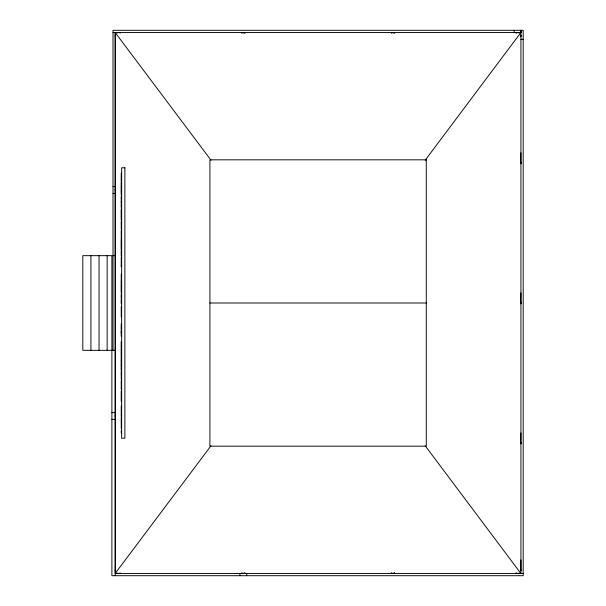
<?xml version="1.0" encoding="UTF-8"?>
<svg xmlns="http://www.w3.org/2000/svg" width="606" height="606" viewBox="0 0 606 606"><rect width="100%" height="100%" fill="white"/><g stroke="black" fill="none" stroke-linecap="round" stroke-linejoin="round"><path stroke-width="0.91" d="M520.933 559.921L520.933 570.064L520.819 569.193A3.378 3.378 0 0 1 520.819 570.943M520.933 443.069L520.819 442.191A3.378 3.378 0 0 1 520.819 443.94L520.933 432.926M520.933 303L520.819 302.121A3.378 3.378 0 0 1 520.819 303.879L520.933 292.857M520.933 162.931L520.819 162.06A3.378 3.378 0 0 1 520.819 163.809L520.933 152.788M520.819 36.216L520.933 35.337M523.19 573.443L115.193 573.443L211.009 445.781M425.177 160.219L520.865 32.557M517.554 32.557L515.865 33.004A3.378 3.378 0 0 1 519.244 33.004M113.011 32.557L521.062 32.557L521.062 30.3M520.933 39.314L523.19 39.314M121.647 173.248L121.238 173.248L121.238 194.98L121.647 194.98M121.238 177.709L121.647 177.709M121.238 179.474L121.647 179.474M121.238 183.845L121.647 183.845M121.238 183.944L121.647 183.944M121.238 185.625L121.647 185.625M113.011 186.61L115.269 186.61M121.238 186.83L121.647 186.83M121.238 187.322L121.647 187.322M121.238 188.322L121.647 188.322M121.238 189.367L121.647 189.367M121.238 190.504L121.647 190.504M121.238 191.42L121.647 191.42M121.238 191.913L121.647 191.913M121.238 193.117L121.647 193.117M113.011 193.375L115.269 193.375M121.647 196.246L121.238 196.246L121.238 207.638L121.647 207.638M121.238 197.897L121.647 197.897M121.238 198.654L121.647 198.654M121.238 201.328L121.647 201.328M121.238 201.972L121.647 201.972M121.238 202.404L121.647 202.404M121.238 205.176L121.647 205.176M121.238 205.866L121.647 205.866M121.647 208.896L121.238 208.896L121.238 220.039L121.647 220.039M121.238 210.676L121.647 210.676M121.238 211.888L121.647 211.888M121.238 212.373L121.647 212.373M121.238 213.373L121.647 213.373M121.238 214.418L121.647 214.418M121.238 215.554L121.647 215.554M121.238 216.471L121.647 216.471M121.238 216.963L121.647 216.963M121.238 218.168L121.647 218.168M121.647 221.296L121.238 221.296L121.238 229L121.647 229M121.238 223.061L121.647 223.061M121.647 230.394L121.238 230.394L121.238 238.787M121.238 232.159L121.647 232.159M121.647 239.037L121.238 239.037L121.238 250.172L121.647 250.172M121.238 240.817L121.647 240.817M121.238 242.021L121.647 242.021M121.238 242.514L121.647 242.514M121.238 243.514L121.647 243.514M121.238 244.559L121.647 244.559M121.238 245.695L121.647 245.695M121.238 246.612L121.647 246.612M121.238 247.104L121.647 247.104M121.238 248.308L121.647 248.308M121.647 250.914L121.238 250.914L121.238 256.073L121.647 256.073M121.238 252.611L121.647 252.611M121.238 254.376L121.647 254.376M113.011 255.671L115.269 255.671M121.647 257.595L121.238 257.595L121.238 266.64M121.238 257.717L121.647 257.717M121.238 265.989L121.647 265.989M121.238 266.117L121.647 266.117M121.647 274.154L121.238 274.154L121.238 292.956L121.647 292.956M121.238 275.919L121.647 275.919M121.238 281.813L121.647 281.813M121.238 281.858L121.647 281.858M121.238 283.6L121.647 283.6M121.238 284.805L121.647 284.805M121.238 285.297L121.647 285.297M121.238 286.297L121.647 286.297M121.238 287.342L121.647 287.342M121.238 288.471L121.647 288.471M121.238 289.395L121.647 289.395M121.238 289.888L121.647 289.888M121.238 291.092L121.647 291.092M121.647 294.213L121.238 294.213L121.238 303.72L121.647 303.72M121.238 295.864L121.647 295.864M121.238 296.72L121.647 296.72M121.238 301.743L121.647 301.743M121.238 302.068L121.647 302.068M209.918 303L426.276 303M121.647 306.416L121.238 306.416L121.238 316.9M121.238 308.189L121.647 308.189M121.238 326.248L121.647 326.248M121.238 327.096L121.647 327.096M121.238 328.77L121.647 328.77M121.238 331.202L121.647 331.202M121.238 331.914L121.647 331.914M121.238 331.982L121.647 331.982M121.238 332.096L121.647 332.096M121.238 332.899L121.647 332.899M121.238 333.8L121.647 333.838M121.647 336.088L121.238 336.088L121.238 323.786M121.647 341.451L121.238 341.451L121.238 357.479L121.647 357.479M121.238 343.261L121.647 343.261M121.238 344.852L121.647 344.852M121.238 345.943L121.647 345.943M121.238 346.799L121.647 346.799M121.238 348.601L121.647 348.601M121.238 349.442L121.647 349.442M115.269 350.329L82.81 350.329L82.81 255.671L111.883 255.671L111.883 575.7L523.19 575.7L523.19 30.3L113.011 30.3L113.011 350.329M121.238 350.397L121.647 350.397M121.238 352.147L121.647 352.147M121.238 353.086L121.647 353.086M121.238 354.139L121.647 354.139M121.238 355.745L121.647 355.745M121.647 357.616L121.238 357.616L121.238 379.356L121.647 379.356M121.238 359.403L121.647 359.403M121.238 360.608L121.647 360.608M121.238 361.1L121.647 361.1M121.238 362.1L121.647 362.1M121.238 363.145L121.647 363.145M121.238 364.282L121.647 364.282M121.238 365.198L121.647 365.198M121.238 365.691L121.647 365.691M121.238 366.895L121.647 366.895M121.238 368.66L121.647 368.66M121.238 368.759L121.647 368.759M121.238 373.129L121.647 373.129M121.238 374.894L121.647 374.894M121.647 380.697L121.238 380.697L121.238 389.007L121.647 389.007M121.238 382.462L121.647 382.462M121.238 388.56L121.647 388.56M121.647 390.953L121.238 390.953L121.238 401.248L121.647 401.248M121.238 392.726L121.647 392.726M121.238 394.741L121.647 394.741M121.238 396.513L121.647 396.513M121.238 398.953L121.647 398.953M111.883 412.625L115.269 412.625M121.238 415.852L121.647 415.86M121.647 415.996L121.238 415.996L121.238 406.05M111.883 419.39L115.269 419.39M121.647 430.714L121.238 430.714L121.238 432.82L121.647 432.82M517.554 573.443L515.865 572.996A3.378 3.378 0 0 0 519.244 572.996M115.193 573.443L115.193 32.557L211.009 160.219M425.177 445.781L520.865 573.443M520.925 30.3L520.933 573.443M520.796 30.3L520.796 32.557M514.176 30.3L514.176 32.557M246.657 573.443L246.657 575.7M239.893 573.443L239.893 575.7M121.238 416.875L121.238 428.465M115.269 32.557L115.269 575.7M107.148 255.671L107.148 350.329M99.036 255.671L99.036 350.329M90.923 255.671L90.923 350.329M520.819 35.057A3.378 3.378 0 0 1 520.819 36.807M120.336 572.996A3.378 3.378 0 0 1 116.958 572.996M115.382 570.943A3.378 3.378 0 0 1 115.382 569.193M115.382 36.807A3.378 3.378 0 0 1 115.382 35.057M116.958 33.004A3.378 3.378 0 0 1 120.336 33.004M115.382 189.117L115.382 190.867A3.378 3.378 0 0 1 115.382 189.117M115.382 415.133L115.382 416.883A3.378 3.378 0 0 1 115.382 415.133M242.4 32.671L241.589 33.004A3.378 3.378 0 0 1 244.968 33.004L242.4 32.671M392.052 32.671L391.234 33.004A3.378 3.378 0 0 1 394.612 33.004L392.052 32.671M244.968 572.996L243.279 573.443L241.589 572.996A3.378 3.378 0 0 0 244.968 572.996M394.612 572.996L392.923 573.443L391.234 572.996A3.378 3.378 0 0 0 394.612 572.996M426.276 159.825L209.918 159.825L209.918 446.175L426.276 446.175L426.276 159.825M124.881 167.779L121.647 167.779L121.647 438.221L124.881 438.221L124.881 167.779"/></g></svg>
